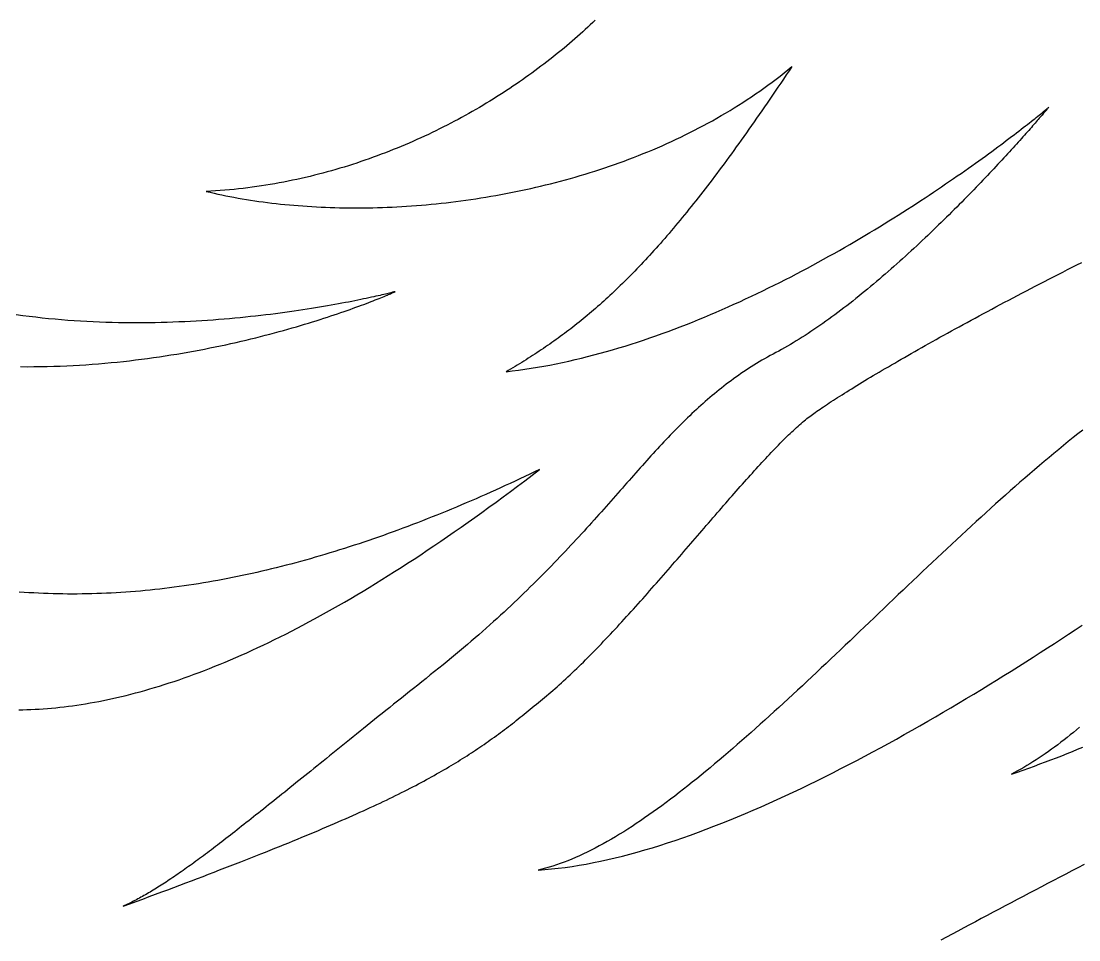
# Model space of a CAD drawing. Extents: x 5 to 105, y 2 to 136.
# Drawn here: x 33.04 to 43.23, y 70.35 to 79.2 of the extents above; entities that cross this region are included whole.
import ezdxf

# ---------------------------------------------------------------- set-up
doc = ezdxf.new("R2010")
doc.units = 0
doc.layers.get('0').update_dxf_attribs({"linetype": 'CONTINUOUS'})

msp = doc.modelspace()

# ---------------------------------------------------------------- linework, layer by layer
at = {"color": 7}
for points in [[(38.5716, 79.212, 0), (38.5482, 79.1895, 0), (38.5245, 79.167, 0), (38.5005, 79.1446, 0), (38.4762, 79.1221, 0), (38.4516, 79.0996, 0), (38.4267, 79.0772, 0), (38.4016, 79.0548, 0), (38.3762, 79.0324, 0), (38.3504, 79.01, 0), (38.3244, 78.9877, 0), (38.2981, 78.9654, 0), (38.2716, 78.9432, 0), (38.2447, 78.921, 0), (38.2176, 78.8988, 0), (38.1902, 78.8767, 0), (38.1625, 78.8547, 0), (38.1346, 78.8327, 0), (38.1064, 78.8108, 0), (38.0779, 78.7889, 0), (38.0492, 78.7671, 0), (38.0202, 78.7454, 0), (37.9909, 78.7238, 0), (37.9614, 78.7022, 0), (37.9316, 78.6808, 0), (37.9016, 78.6594, 0), (37.8713, 78.6381, 0), (37.8408, 78.6169, 0), (37.81, 78.5958, 0), (37.7789, 78.5749, 0), (37.7476, 78.554, 0), (37.7161, 78.5332, 0), (37.6843, 78.5125, 0), (37.6523, 78.492, 0), (37.62, 78.4716, 0), (37.5875, 78.4513, 0), (37.5548, 78.4311, 0), (37.5218, 78.4111, 0), (37.4886, 78.3912, 0), (37.4552, 78.3715, 0), (37.4215, 78.3519, 0), (37.3876, 78.3324, 0), (37.3535, 78.3131, 0), (37.3192, 78.294, 0), (37.2846, 78.275, 0), (37.2498, 78.2561, 0), (37.2148, 78.2375, 0), (37.1795, 78.219, 0), (37.1441, 78.2006, 0), (37.1084, 78.1825, 0), (37.0726, 78.1645, 0), (37.0365, 78.1467, 0), (37.0002, 78.1291, 0), (36.9637, 78.1117, 0), (36.927, 78.0945, 0), (36.8901, 78.0775, 0), (36.853, 78.0607, 0), (36.8156, 78.0441, 0), (36.7781, 78.0277, 0), (36.7404, 78.0116, 0), (36.7025, 77.9956, 0), (36.6644, 77.9799, 0), (36.6261, 77.9643, 0), (36.5877, 77.9491, 0), (36.549, 77.934, 0), (36.5101, 77.9192, 0), (36.4711, 77.9046, 0), (36.4319, 77.8903, 0), (36.3925, 77.8762, 0), (36.3529, 77.8624, 0), (36.3132, 77.8488, 0), (36.2732, 77.8354, 0), (36.2331, 77.8224, 0), (36.1928, 77.8096, 0), (36.1524, 77.797, 0), (36.1118, 77.7848, 0), (36.071, 77.7728, 0), (36.03, 77.7611, 0), (35.9889, 77.7497, 0), (35.9476, 77.7385, 0), (35.9062, 77.7277, 0), (35.8646, 77.7172, 0), (35.8228, 77.7069, 0), (35.7809, 77.697, 0), (35.7389, 77.6873, 0), (35.6967, 77.678, 0), (35.6543, 77.669, 0), (35.6118, 77.6603, 0), (35.5691, 77.6519, 0), (35.5263, 77.6438, 0), (35.4834, 77.6361, 0), (35.4403, 77.6287, 0), (35.3971, 77.6216, 0), (35.3537, 77.6149, 0), (35.3102, 77.6085, 0), (35.2666, 77.6025, 0), (35.2228, 77.5968, 0), (35.1789, 77.5914, 0), (35.1349, 77.5865, 0), (35.0907, 77.5818, 0), (35.0465, 77.5776, 0), (35.0021, 77.5737, 0), (34.9576, 77.5702, 0), (34.9129, 77.567, 0), (34.8682, 77.5643, 0), (34.8233, 77.5619, 0)], [(34.8233, 77.5619, 0), (34.8604, 77.553, 0), (34.8978, 77.5444, 0), (34.9356, 77.536, 0), (34.9737, 77.5279, 0), (35.0121, 77.52, 0), (35.0509, 77.5124, 0), (35.0899, 77.505, 0), (35.1293, 77.4978, 0), (35.169, 77.4909, 0), (35.209, 77.4843, 0), (35.2492, 77.4779, 0), (35.2898, 77.4717, 0), (35.3306, 77.4659, 0), (35.3718, 77.4602, 0), (35.4131, 77.4549, 0), (35.4548, 77.4497, 0), (35.4967, 77.4449, 0), (35.5389, 77.4403, 0), (35.5813, 77.436, 0), (35.624, 77.4319, 0), (35.6669, 77.4281, 0), (35.7101, 77.4246, 0), (35.7534, 77.4213, 0), (35.797, 77.4183, 0), (35.8409, 77.4156, 0), (35.8849, 77.4131, 0), (35.9291, 77.4109, 0), (35.9736, 77.409, 0), (36.0182, 77.4074, 0), (36.063, 77.406, 0), (36.108, 77.4049, 0), (36.1532, 77.4041, 0), (36.1986, 77.4036, 0), (36.2441, 77.4033, 0), (36.2898, 77.4033, 0), (36.3357, 77.4037, 0), (36.3817, 77.4042, 0), (36.4278, 77.4051, 0), (36.4741, 77.4063, 0), (36.5206, 77.4077, 0), (36.5672, 77.4095, 0), (36.6138, 77.4115, 0), (36.6607, 77.4138, 0), (36.7076, 77.4164, 0), (36.7546, 77.4193, 0), (36.8018, 77.4225, 0), (36.849, 77.426, 0), (36.8963, 77.4298, 0), (36.9438, 77.4339, 0), (36.9913, 77.4382, 0), (37.0388, 77.4429, 0), (37.0865, 77.4479, 0), (37.1342, 77.4532, 0), (37.182, 77.4588, 0), (37.2298, 77.4647, 0), (37.2777, 77.4709, 0), (37.3256, 77.4774, 0), (37.3736, 77.4842, 0), (37.4216, 77.4913, 0), (37.4696, 77.4987, 0), (37.5177, 77.5065, 0), (37.5658, 77.5145, 0), (37.6139, 77.5229, 0), (37.6619, 77.5316, 0), (37.71, 77.5406, 0), (37.7581, 77.5499, 0), (37.8062, 77.5595, 0), (37.8543, 77.5695, 0), (37.9023, 77.5798, 0), (37.9503, 77.5904, 0), (37.9983, 77.6013, 0), (38.0462, 77.6125, 0), (38.0941, 77.6241, 0), (38.142, 77.636, 0), (38.1898, 77.6482, 0), (38.2376, 77.6608, 0), (38.2852, 77.6737, 0), (38.3328, 77.6869, 0), (38.3804, 77.7004, 0), (38.4278, 77.7143, 0), (38.4752, 77.7285, 0), (38.5225, 77.7431, 0), (38.5697, 77.758, 0), (38.6168, 77.7732, 0), (38.6637, 77.7888, 0), (38.7106, 77.8047, 0), (38.7573, 77.8209, 0), (38.804, 77.8375, 0), (38.8504, 77.8545, 0), (38.8968, 77.8718, 0), (38.943, 77.8894, 0), (38.9891, 77.9074, 0), (39.035, 77.9257, 0), (39.0808, 77.9444, 0), (39.1264, 77.9634, 0), (39.1718, 77.9828, 0), (39.2171, 78.0025, 0), (39.2622, 78.0226, 0), (39.3071, 78.0431, 0), (39.3518, 78.0639, 0), (39.3963, 78.085, 0), (39.4406, 78.1065, 0), (39.4847, 78.1284, 0), (39.5287, 78.1507, 0), (39.5723, 78.1733, 0), (39.6158, 78.1963, 0), (39.6591, 78.2196, 0), (39.7021, 78.2433, 0), (39.7448, 78.2674, 0), (39.7874, 78.2918, 0), (39.8297, 78.3166, 0), (39.8717, 78.3418, 0), (39.9134, 78.3674, 0), (39.955, 78.3933, 0), (39.9962, 78.4196, 0), (40.0372, 78.4463, 0), (40.0778, 78.4733, 0), (40.1182, 78.5008, 0), (40.1583, 78.5286, 0), (40.1981, 78.5568, 0), (40.2376, 78.5853, 0), (40.2768, 78.6143, 0), (40.3157, 78.6437, 0), (40.3543, 78.6734, 0), (40.3925, 78.7035, 0), (40.4304, 78.734, 0), (40.468, 78.7649, 0)], [(40.468, 78.7649, 0), (40.4409, 78.7243, 0), (40.4139, 78.6841, 0), (40.3872, 78.6442, 0), (40.3606, 78.6048, 0), (40.3341, 78.5657, 0), (40.3079, 78.527, 0), (40.2818, 78.4887, 0), (40.2558, 78.4507, 0), (40.23, 78.4131, 0), (40.2044, 78.3759, 0), (40.1789, 78.3391, 0), (40.1536, 78.3026, 0), (40.1285, 78.2665, 0), (40.1034, 78.2307, 0), (40.0786, 78.1953, 0), (40.0538, 78.1602, 0), (40.0293, 78.1254, 0), (40.0048, 78.0911, 0), (39.9805, 78.057, 0), (39.9563, 78.0233, 0), (39.9323, 77.99, 0), (39.9084, 77.9569, 0), (39.8846, 77.9242, 0), (39.861, 77.8919, 0), (39.8374, 77.8598, 0), (39.814, 77.8281, 0), (39.7908, 77.7967, 0), (39.7676, 77.7657, 0), (39.7446, 77.7349, 0), (39.7216, 77.7044, 0), (39.6988, 77.6743, 0), (39.6761, 77.6445, 0), (39.6535, 77.615, 0), (39.631, 77.5857, 0), (39.6086, 77.5568, 0), (39.5863, 77.5282, 0), (39.5642, 77.4999, 0), (39.5421, 77.4718, 0), (39.5201, 77.4441, 0), (39.4982, 77.4166, 0), (39.4764, 77.3894, 0), (39.4547, 77.3625, 0), (39.433, 77.3359, 0), (39.4115, 77.3096, 0), (39.39, 77.2835, 0), (39.3687, 77.2577, 0), (39.3474, 77.2322, 0), (39.3261, 77.2069, 0), (39.305, 77.1819, 0), (39.2839, 77.1572, 0), (39.2629, 77.1327, 0), (39.242, 77.1085, 0), (39.2211, 77.0845, 0), (39.2003, 77.0608, 0), (39.1796, 77.0373, 0), (39.1589, 77.0141, 0), (39.1382, 76.9911, 0), (39.1177, 76.9684, 0), (39.0972, 76.9458, 0), (39.0767, 76.9236, 0), (39.0563, 76.9015, 0), (39.0359, 76.8797, 0), (39.0156, 76.8581, 0), (38.9953, 76.8367, 0), (38.9751, 76.8156, 0), (38.9549, 76.7946, 0), (38.9347, 76.7739, 0), (38.9146, 76.7534, 0), (38.8945, 76.7331, 0), (38.8744, 76.713, 0), (38.8544, 76.6931, 0), (38.8344, 76.6734, 0), (38.8144, 76.654, 0), (38.7944, 76.6347, 0), (38.7745, 76.6156, 0), (38.7545, 76.5967, 0), (38.7346, 76.578, 0), (38.7147, 76.5594, 0), (38.6948, 76.5411, 0), (38.675, 76.5229, 0), (38.6551, 76.5049, 0), (38.6352, 76.4871, 0), (38.6154, 76.4695, 0), (38.5955, 76.452, 0), (38.5757, 76.4347, 0), (38.5558, 76.4176, 0), (38.5359, 76.4006, 0), (38.516, 76.3838, 0), (38.4962, 76.3671, 0), (38.4763, 76.3506, 0), (38.4563, 76.3343, 0), (38.4364, 76.3181, 0), (38.4165, 76.302, 0), (38.3965, 76.2861, 0), (38.3765, 76.2704, 0), (38.3565, 76.2547, 0), (38.3365, 76.2392, 0), (38.3164, 76.2239, 0), (38.2963, 76.2086, 0), (38.2762, 76.1935, 0), (38.256, 76.1785, 0), (38.2358, 76.1637, 0), (38.2155, 76.1489, 0), (38.1953, 76.1343, 0), (38.1749, 76.1198, 0), (38.1546, 76.1054, 0), (38.1341, 76.0911, 0), (38.1137, 76.077, 0), (38.0931, 76.0629, 0), (38.0726, 76.0489, 0), (38.0519, 76.035, 0), (38.0312, 76.0212, 0), (38.0105, 76.0076, 0), (37.9897, 75.994, 0), (37.9688, 75.9805, 0), (37.9479, 75.967, 0), (37.9268, 75.9537, 0), (37.9058, 75.9404, 0), (37.8846, 75.9272, 0), (37.8634, 75.9141, 0), (37.8421, 75.9011, 0), (37.8207, 75.8881, 0), (37.7992, 75.8752, 0), (37.7777, 75.8624, 0), (37.756, 75.8496, 0), (37.7343, 75.8369, 0), (37.7125, 75.8242, 0)], [(37.7125, 75.8242, 0), (37.773, 75.8314, 0), (37.8335, 75.8393, 0), (37.8941, 75.8479, 0), (37.9546, 75.8572, 0), (38.0152, 75.8672, 0), (38.0758, 75.8778, 0), (38.1364, 75.8891, 0), (38.1969, 75.9011, 0), (38.2575, 75.9137, 0), (38.318, 75.9269, 0), (38.3785, 75.9407, 0), (38.4389, 75.9552, 0), (38.4992, 75.9702, 0), (38.5595, 75.9857, 0), (38.6198, 76.0019, 0), (38.6799, 76.0186, 0), (38.74, 76.0358, 0), (38.7999, 76.0536, 0), (38.8598, 76.0718, 0), (38.9196, 76.0906, 0), (38.9792, 76.1098, 0), (39.0387, 76.1296, 0), (39.098, 76.1497, 0), (39.1572, 76.1704, 0), (39.2163, 76.1914, 0), (39.2752, 76.2129, 0), (39.3339, 76.2348, 0), (39.3925, 76.2571, 0), (39.4508, 76.2798, 0), (39.509, 76.3029, 0), (39.567, 76.3263, 0), (39.6247, 76.3501, 0), (39.6822, 76.3742, 0), (39.7395, 76.3986, 0), (39.7966, 76.4234, 0), (39.8534, 76.4484, 0), (39.91, 76.4738, 0), (39.9663, 76.4994, 0), (40.0224, 76.5253, 0), (40.0782, 76.5514, 0), (40.1336, 76.5778, 0), (40.1888, 76.6044, 0), (40.2437, 76.6312, 0), (40.2983, 76.6582, 0), (40.3526, 76.6854, 0), (40.4065, 76.7127, 0), (40.4601, 76.7403, 0), (40.5134, 76.768, 0), (40.5663, 76.7958, 0), (40.6189, 76.8237, 0), (40.6711, 76.8518, 0), (40.7229, 76.88, 0), (40.7743, 76.9082, 0), (40.8254, 76.9365, 0), (40.876, 76.9649, 0), (40.9263, 76.9934, 0), (40.9761, 77.0219, 0), (41.0255, 77.0504, 0), (41.0745, 77.0789, 0), (41.123, 77.1074, 0), (41.1711, 77.136, 0), (41.2187, 77.1645, 0), (41.2659, 77.1929, 0), (41.3126, 77.2213, 0), (41.3588, 77.2497, 0), (41.4045, 77.278, 0), (41.4497, 77.3062, 0), (41.4944, 77.3343, 0), (41.5387, 77.3623, 0), (41.5823, 77.3901, 0), (41.6255, 77.4179, 0), (41.6681, 77.4455, 0), (41.7102, 77.4729, 0), (41.7517, 77.5002, 0), (41.7927, 77.5272, 0), (41.8331, 77.5541, 0), (41.8729, 77.5808, 0), (41.9121, 77.6072, 0), (41.9507, 77.6335, 0), (41.9888, 77.6594, 0), (42.0262, 77.6851, 0), (42.063, 77.7106, 0), (42.0992, 77.7357, 0), (42.1347, 77.7606, 0), (42.1696, 77.7852, 0), (42.2038, 77.8094, 0), (42.2374, 77.8333, 0), (42.2703, 77.8569, 0), (42.3026, 77.8801, 0), (42.3341, 77.9029, 0), (42.365, 77.9253, 0), (42.3951, 77.9474, 0), (42.4246, 77.969, 0), (42.4533, 77.9903, 0), (42.4813, 78.0111, 0), (42.5086, 78.0314, 0), (42.5351, 78.0513, 0), (42.5609, 78.0707, 0), (42.586, 78.0897, 0), (42.6102, 78.1081, 0), (42.6337, 78.126, 0), (42.6564, 78.1435, 0), (42.6783, 78.1604, 0), (42.6994, 78.1767, 0), (42.7197, 78.1925, 0), (42.7392, 78.2077, 0), (42.7579, 78.2224, 0), (42.7758, 78.2364, 0), (42.7928, 78.2499, 0), (42.8089, 78.2627, 0), (42.8242, 78.2749, 0), (42.8386, 78.2864, 0), (42.8522, 78.2973, 0), (42.8649, 78.3076, 0), (42.8767, 78.3171, 0), (42.8876, 78.326, 0), (42.8976, 78.3341, 0), (42.9066, 78.3415, 0), (42.9148, 78.3482, 0), (42.922, 78.3542, 0), (42.9283, 78.3594, 0), (42.9337, 78.3639, 0), (42.9381, 78.3675, 0), (42.9415, 78.3704, 0), (42.9439, 78.3724, 0), (42.9454, 78.3737, 0), (42.9459, 78.3741, 0)], [(42.9459, 78.3741, 0), (42.9456, 78.3738, 0), (42.9448, 78.3728, 0), (42.9435, 78.3712, 0), (42.9416, 78.369, 0), (42.9392, 78.3662, 0), (42.9363, 78.3627, 0), (42.9329, 78.3587, 0), (42.929, 78.354, 0), (42.9245, 78.3488, 0), (42.9196, 78.343, 0), (42.9142, 78.3366, 0), (42.9083, 78.3297, 0), (42.9019, 78.3223, 0), (42.895, 78.3142, 0), (42.8877, 78.3057, 0), (42.8799, 78.2966, 0), (42.8716, 78.2871, 0), (42.8629, 78.277, 0), (42.8537, 78.2664, 0), (42.8441, 78.2553, 0), (42.8341, 78.2438, 0), (42.8236, 78.2317, 0), (42.8127, 78.2192, 0), (42.8013, 78.2063, 0), (42.7895, 78.1929, 0), (42.7774, 78.179, 0), (42.7648, 78.1648, 0), (42.7518, 78.1501, 0), (42.7384, 78.135, 0), (42.7246, 78.1195, 0), (42.7104, 78.1035, 0), (42.6958, 78.0872, 0), (42.6809, 78.0706, 0), (42.6655, 78.0535, 0), (42.6499, 78.0361, 0), (42.6338, 78.0183, 0), (42.6174, 78.0002, 0), (42.6006, 77.9818, 0), (42.5835, 77.963, 0), (42.5661, 77.9439, 0), (42.5483, 77.9245, 0), (42.5301, 77.9047, 0), (42.5117, 77.8847, 0), (42.4929, 77.8644, 0), (42.4738, 77.8438, 0), (42.4544, 77.823, 0), (42.4347, 77.8018, 0), (42.4146, 77.7805, 0), (42.3943, 77.7589, 0), (42.3737, 77.737, 0), (42.3528, 77.7149, 0), (42.3316, 77.6926, 0), (42.3102, 77.6701, 0), (42.2884, 77.6474, 0), (42.2664, 77.6245, 0), (42.2442, 77.6014, 0), (42.2217, 77.5781, 0), (42.1989, 77.5546, 0), (42.1759, 77.531, 0), (42.1526, 77.5073, 0), (42.1292, 77.4834, 0), (42.1054, 77.4593, 0), (42.0815, 77.4351, 0), (42.0573, 77.4109, 0), (42.0329, 77.3865, 0), (42.0084, 77.362, 0), (41.9836, 77.3374, 0), (41.9586, 77.3127, 0), (41.9334, 77.2879, 0), (41.908, 77.2631, 0), (41.8824, 77.2382, 0), (41.8567, 77.2133, 0), (41.8308, 77.1883, 0), (41.8047, 77.1633, 0), (41.7784, 77.1383, 0), (41.752, 77.1132, 0), (41.7254, 77.0881, 0), (41.6987, 77.0631, 0), (41.6719, 77.038, 0), (41.6449, 77.013, 0), (41.6177, 76.9879, 0), (41.5905, 76.9629, 0), (41.5631, 76.938, 0), (41.5356, 76.9131, 0), (41.508, 76.8883, 0), (41.4802, 76.8635, 0), (41.4524, 76.8388, 0), (41.4245, 76.8142, 0), (41.3965, 76.7897, 0), (41.3684, 76.7652, 0), (41.3402, 76.7409, 0), (41.3119, 76.7167, 0), (41.2836, 76.6927, 0), (41.2552, 76.6687, 0), (41.2267, 76.6449, 0), (41.1982, 76.6213, 0), (41.1696, 76.5978, 0), (41.141, 76.5745, 0), (41.1123, 76.5514, 0), (41.0836, 76.5284, 0), (41.0549, 76.5056, 0), (41.0262, 76.4831, 0), (40.9974, 76.4607, 0), (40.9686, 76.4386, 0), (40.9398, 76.4167, 0), (40.911, 76.395, 0), (40.8822, 76.3736, 0), (40.8534, 76.3524, 0), (40.8246, 76.3315, 0), (40.7958, 76.3109, 0), (40.767, 76.2905, 0), (40.7383, 76.2704, 0), (40.7096, 76.2506, 0), (40.6809, 76.2312, 0), (40.6523, 76.212, 0), (40.6237, 76.1931, 0), (40.5952, 76.1746, 0), (40.5667, 76.1564, 0), (40.5383, 76.1386, 0), (40.51, 76.1211, 0), (40.4817, 76.1039, 0), (40.4535, 76.0872, 0), (40.4254, 76.0708, 0), (40.3973, 76.0548, 0), (40.3694, 76.0392, 0), (40.3415, 76.024, 0), (40.3138, 76.0092, 0)], [(40.653, 75.4027, 0), (40.6662, 75.4123, 0), (40.6799, 75.4222, 0), (40.6942, 75.4324, 0), (40.7091, 75.4428, 0), (40.7245, 75.4536, 0), (40.7405, 75.4646, 0), (40.7571, 75.4759, 0), (40.7742, 75.4875, 0), (40.7919, 75.4993, 0), (40.8101, 75.5114, 0), (40.8288, 75.5238, 0), (40.8481, 75.5364, 0), (40.8679, 75.5492, 0), (40.8882, 75.5623, 0), (40.909, 75.5757, 0), (40.9304, 75.5893, 0), (40.9523, 75.6032, 0), (40.9746, 75.6173, 0), (40.9975, 75.6316, 0), (41.0209, 75.6462, 0), (41.0448, 75.661, 0), (41.0691, 75.676, 0), (41.094, 75.6912, 0), (41.1193, 75.7067, 0), (41.1451, 75.7224, 0), (41.1714, 75.7383, 0), (41.1981, 75.7544, 0), (41.2254, 75.7707, 0), (41.253, 75.7872, 0), (41.2812, 75.8039, 0), (41.3097, 75.8208, 0), (41.3387, 75.838, 0), (41.3682, 75.8553, 0), (41.3981, 75.8728, 0), (41.4284, 75.8905, 0), (41.4592, 75.9083, 0), (41.4904, 75.9264, 0), (41.522, 75.9446, 0), (41.554, 75.963, 0), (41.5864, 75.9816, 0), (41.6193, 76.0004, 0), (41.6525, 76.0193, 0), (41.6861, 76.0384, 0), (41.7202, 76.0576, 0), (41.7546, 76.077, 0), (41.7894, 76.0965, 0), (41.8246, 76.1162, 0), (41.8602, 76.1361, 0), (41.8961, 76.1561, 0), (41.9324, 76.1762, 0), (41.969, 76.1965, 0), (42.0061, 76.2169, 0), (42.0434, 76.2374, 0), (42.0812, 76.2581, 0), (42.1192, 76.2789, 0), (42.1577, 76.2998, 0), (42.1964, 76.3209, 0), (42.2355, 76.342, 0), (42.2749, 76.3633, 0), (42.3146, 76.3847, 0), (42.3547, 76.4062, 0), (42.3951, 76.4278, 0), (42.4357, 76.4495, 0), (42.4767, 76.4713, 0), (42.518, 76.4932, 0), (42.5596, 76.5151, 0), (42.6015, 76.5372, 0), (42.6436, 76.5594, 0), (42.6861, 76.5816, 0), (42.7288, 76.604, 0), (42.7718, 76.6264, 0), (42.8151, 76.6488, 0), (42.8587, 76.6714, 0), (42.9025, 76.694, 0), (42.9465, 76.7167, 0), (42.9909, 76.7395, 0), (43.0354, 76.7623, 0), (43.0802, 76.7851, 0), (43.1253, 76.808, 0), (43.1706, 76.831, 0), (43.2161, 76.854, 0), (43.2619, 76.8771, 0)], [(36.643, 76.5956, 0), (36.6424, 76.5955, 0), (36.6403, 76.5949, 0), (36.637, 76.594, 0), (36.6323, 76.5928, 0), (36.6263, 76.5913, 0), (36.6191, 76.5894, 0), (36.6105, 76.5872, 0), (36.6007, 76.5848, 0), (36.5897, 76.582, 0), (36.5774, 76.579, 0), (36.5639, 76.5757, 0), (36.5493, 76.5722, 0), (36.5334, 76.5684, 0), (36.5164, 76.5644, 0), (36.4982, 76.5602, 0), (36.4789, 76.5558, 0), (36.4584, 76.5512, 0), (36.4369, 76.5463, 0), (36.4142, 76.5413, 0), (36.3905, 76.5362, 0), (36.3657, 76.5308, 0), (36.3398, 76.5254, 0), (36.3129, 76.5198, 0), (36.285, 76.514, 0), (36.2561, 76.5082, 0), (36.2262, 76.5022, 0), (36.1953, 76.4962, 0), (36.1635, 76.49, 0), (36.1307, 76.4838, 0), (36.097, 76.4776, 0), (36.0623, 76.4712, 0), (36.0268, 76.4649, 0), (35.9904, 76.4585, 0), (35.9531, 76.4521, 0), (35.9149, 76.4456, 0), (35.8759, 76.4392, 0), (35.8361, 76.4328, 0), (35.7955, 76.4264, 0), (35.754, 76.42, 0), (35.7118, 76.4137, 0), (35.6688, 76.4074, 0), (35.625, 76.4012, 0), (35.5806, 76.3951, 0), (35.5353, 76.389, 0), (35.4894, 76.383, 0), (35.4428, 76.3772, 0), (35.3955, 76.3714, 0), (35.3476, 76.3658, 0), (35.2989, 76.3603, 0), (35.2497, 76.355, 0), (35.1998, 76.3498, 0), (35.1494, 76.3448, 0), (35.0983, 76.34, 0), (35.0466, 76.3353, 0), (34.9944, 76.3309, 0), (34.9417, 76.3267, 0), (34.8884, 76.3226, 0), (34.8346, 76.3189, 0), (34.7803, 76.3153, 0), (34.7255, 76.312, 0), (34.6703, 76.309, 0), (34.6145, 76.3062, 0), (34.5584, 76.3037, 0), (34.5018, 76.3016, 0), (34.4448, 76.2997, 0), (34.3874, 76.2981, 0), (34.3296, 76.2969, 0), (34.2715, 76.296, 0), (34.2129, 76.2954, 0), (34.1541, 76.2952, 0), (34.0949, 76.2953, 0), (34.0354, 76.2959, 0), (33.9757, 76.2968, 0), (33.9156, 76.2981, 0), (33.8553, 76.2999, 0), (33.7947, 76.302, 0), (33.7339, 76.3046, 0), (33.6729, 76.3076, 0), (33.6117, 76.3111, 0), (33.5502, 76.315, 0), (33.4886, 76.3194, 0), (33.4269, 76.3243, 0), (33.365, 76.3297, 0), (33.3029, 76.3355, 0), (33.2408, 76.3419, 0), (33.1785, 76.3488, 0), (33.1162, 76.3563, 0), (33.0537, 76.3643, 0), (32.9913, 76.3728, 0)], [(33.0326, 75.8731, 0), (33.097, 75.8728, 0), (33.1611, 75.8731, 0), (33.225, 75.8738, 0), (33.2885, 75.8751, 0), (33.3517, 75.8768, 0), (33.4146, 75.879, 0), (33.4772, 75.8816, 0), (33.5395, 75.8847, 0), (33.6014, 75.8882, 0), (33.6629, 75.8922, 0), (33.7241, 75.8966, 0), (33.7849, 75.9013, 0), (33.8453, 75.9065, 0), (33.9054, 75.912, 0), (33.965, 75.9179, 0), (34.0243, 75.9242, 0), (34.0831, 75.9308, 0), (34.1415, 75.9377, 0), (34.1995, 75.945, 0), (34.257, 75.9525, 0), (34.314, 75.9604, 0), (34.3707, 75.9686, 0), (34.4268, 75.977, 0), (34.4824, 75.9857, 0), (34.5376, 75.9947, 0), (34.5923, 76.0039, 0), (34.6464, 76.0133, 0), (34.7001, 76.023, 0), (34.7532, 76.0329, 0), (34.8058, 76.0429, 0), (34.8578, 76.0532, 0), (34.9093, 76.0637, 0), (34.9602, 76.0743, 0), (35.0106, 76.085, 0), (35.0603, 76.096, 0), (35.1095, 76.107, 0), (35.1581, 76.1182, 0), (35.2061, 76.1295, 0), (35.2534, 76.1408, 0), (35.3002, 76.1523, 0), (35.3463, 76.1639, 0), (35.3917, 76.1755, 0), (35.4365, 76.1871, 0), (35.4807, 76.1989, 0), (35.5241, 76.2106, 0), (35.5669, 76.2224, 0), (35.609, 76.2342, 0), (35.6504, 76.246, 0), (35.6911, 76.2577, 0), (35.7311, 76.2695, 0), (35.7703, 76.2812, 0), (35.8088, 76.2929, 0), (35.8466, 76.3045, 0), (35.8836, 76.316, 0), (35.9199, 76.3275, 0), (35.9554, 76.3389, 0), (35.9901, 76.3502, 0), (36.024, 76.3614, 0), (36.0571, 76.3724, 0), (36.0894, 76.3833, 0), (36.1209, 76.3941, 0), (36.1516, 76.4047, 0), (36.1814, 76.4152, 0), (36.2104, 76.4254, 0), (36.2385, 76.4355, 0), (36.2658, 76.4454, 0), (36.2922, 76.4551, 0), (36.3177, 76.4645, 0), (36.3424, 76.4737, 0), (36.3661, 76.4827, 0), (36.3889, 76.4914, 0), (36.4108, 76.4998, 0), (36.4318, 76.508, 0), (36.4519, 76.5159, 0), (36.471, 76.5234, 0), (36.4891, 76.5307, 0), (36.5063, 76.5376, 0), (36.5225, 76.5442, 0), (36.5378, 76.5505, 0), (36.552, 76.5564, 0), (36.5653, 76.5619, 0), (36.5775, 76.5671, 0), (36.5887, 76.5719, 0), (36.5989, 76.5762, 0), (36.6081, 76.5802, 0), (36.6162, 76.5837, 0), (36.6233, 76.5868, 0), (36.6293, 76.5895, 0), (36.6342, 76.5917, 0), (36.6381, 76.5934, 0), (36.6408, 76.5946, 0), (36.6425, 76.5954, 0), (36.643, 76.5956, 0)], [(40.3138, 76.0092, 0), (40.2863, 75.9946, 0), (40.259, 75.9798, 0), (40.2321, 75.9648, 0), (40.2054, 75.9496, 0), (40.179, 75.9343, 0), (40.1529, 75.9189, 0), (40.127, 75.9032, 0), (40.1014, 75.8874, 0), (40.0761, 75.8715, 0), (40.051, 75.8553, 0), (40.0261, 75.8391, 0), (40.0015, 75.8226, 0), (39.977, 75.806, 0), (39.9528, 75.7892, 0), (39.9289, 75.7723, 0), (39.9051, 75.7552, 0), (39.8815, 75.738, 0), (39.8581, 75.7206, 0), (39.8349, 75.703, 0), (39.8119, 75.6853, 0), (39.789, 75.6674, 0), (39.7663, 75.6494, 0), (39.7438, 75.6312, 0), (39.7214, 75.6128, 0), (39.6992, 75.5943, 0), (39.6771, 75.5757, 0), (39.6552, 75.5568, 0), (39.6333, 75.5378, 0), (39.6116, 75.5187, 0), (39.59, 75.4994, 0), (39.5685, 75.48, 0), (39.5472, 75.4604, 0), (39.5259, 75.4406, 0), (39.5047, 75.4207, 0), (39.4836, 75.4006, 0), (39.4625, 75.3804, 0), (39.4415, 75.36, 0), (39.4206, 75.3395, 0), (39.3998, 75.3188, 0), (39.379, 75.298, 0), (39.3582, 75.277, 0), (39.3375, 75.2559, 0), (39.3168, 75.2346, 0), (39.2961, 75.2131, 0), (39.2755, 75.1915, 0), (39.2548, 75.1698, 0), (39.2342, 75.1479, 0), (39.2136, 75.1259, 0), (39.1929, 75.1037, 0), (39.1722, 75.0813, 0), (39.1516, 75.0588, 0), (39.1308, 75.0362, 0), (39.1101, 75.0134, 0), (39.0893, 74.9904, 0), (39.0685, 74.9674, 0), (39.0476, 74.9441, 0), (39.0266, 74.9207, 0), (39.0056, 74.8972, 0), (38.9845, 74.8735, 0), (38.9633, 74.8497, 0), (38.9421, 74.8257, 0), (38.9207, 74.8016, 0), (38.8993, 74.7774, 0), (38.8777, 74.7529, 0), (38.8561, 74.7284, 0), (38.8343, 74.7037, 0), (38.8124, 74.6789, 0), (38.7903, 74.6539, 0), (38.7681, 74.6287, 0), (38.7458, 74.6035, 0), (38.7233, 74.578, 0), (38.7007, 74.5525, 0), (38.6779, 74.5268, 0), (38.6549, 74.5009, 0), (38.6318, 74.4749, 0), (38.6084, 74.4488, 0), (38.5849, 74.4225, 0), (38.5612, 74.3961, 0), (38.5373, 74.3696, 0), (38.5132, 74.3429, 0), (38.4888, 74.316, 0), (38.4642, 74.2891, 0), (38.4394, 74.2619, 0), (38.4144, 74.2347, 0), (38.3891, 74.2073, 0), (38.3636, 74.1798, 0), (38.3378, 74.1521, 0), (38.3118, 74.1243, 0), (38.2855, 74.0963, 0), (38.2589, 74.0682, 0), (38.2321, 74.04, 0), (38.2049, 74.0117, 0), (38.1775, 73.9832, 0), (38.1497, 73.9545, 0), (38.1217, 73.9258, 0), (38.0933, 73.8969, 0), (38.0647, 73.8678, 0), (38.0357, 73.8386, 0), (38.0063, 73.8093, 0), (37.9766, 73.7799, 0), (37.9466, 73.7503, 0), (37.9162, 73.7206, 0), (37.8855, 73.6907, 0), (37.8544, 73.6608, 0), (37.8229, 73.6306, 0), (37.7911, 73.6004, 0), (37.7589, 73.57, 0), (37.7263, 73.5395, 0), (37.6932, 73.5089, 0), (37.6598, 73.4781, 0), (37.626, 73.4472, 0), (37.5917, 73.4161, 0), (37.5571, 73.385, 0), (37.522, 73.3537, 0), (37.4864, 73.3222, 0), (37.4505, 73.2907, 0), (37.414, 73.259, 0), (37.3771, 73.2272, 0), (37.3398, 73.1952, 0), (37.302, 73.1632, 0), (37.2637, 73.1309, 0), (37.2249, 73.0986, 0), (37.1857, 73.0662, 0), (37.1459, 73.0336, 0), (37.1057, 73.0009, 0), (37.0649, 72.968, 0), (37.0237, 72.935, 0)], [(38.1238, 72.7191, 0), (38.144, 72.7362, 0), (38.1643, 72.7537, 0), (38.1847, 72.7715, 0), (38.2052, 72.7895, 0), (38.2258, 72.8079, 0), (38.2465, 72.8265, 0), (38.2673, 72.8455, 0), (38.2881, 72.8646, 0), (38.3091, 72.8841, 0), (38.3301, 72.9038, 0), (38.3512, 72.9238, 0), (38.3724, 72.944, 0), (38.3936, 72.9645, 0), (38.4149, 72.9852, 0), (38.4363, 73.0061, 0), (38.4578, 73.0273, 0), (38.4793, 73.0486, 0), (38.5009, 73.0702, 0), (38.5225, 73.092, 0), (38.5442, 73.114, 0), (38.5659, 73.1362, 0), (38.5877, 73.1586, 0), (38.6096, 73.1812, 0), (38.6315, 73.2039, 0), (38.6534, 73.2269, 0), (38.6754, 73.2499, 0), (38.6974, 73.2732, 0), (38.7194, 73.2966, 0), (38.7415, 73.3202, 0), (38.7636, 73.3439, 0), (38.7857, 73.3677, 0), (38.8079, 73.3917, 0), (38.8301, 73.4157, 0), (38.8523, 73.44, 0), (38.8745, 73.4643, 0), (38.8967, 73.4887, 0), (38.9189, 73.5133, 0), (38.9412, 73.5379, 0), (38.9635, 73.5626, 0), (38.9857, 73.5874, 0), (39.008, 73.6123, 0), (39.0303, 73.6373, 0), (39.0525, 73.6623, 0), (39.0748, 73.6874, 0), (39.097, 73.7125, 0), (39.1193, 73.7377, 0), (39.1415, 73.763, 0), (39.1637, 73.7882, 0), (39.1859, 73.8135, 0), (39.2081, 73.8389, 0), (39.2302, 73.8642, 0), (39.2523, 73.8896, 0), (39.2744, 73.9149, 0), (39.2965, 73.9403, 0), (39.3185, 73.9657, 0), (39.3405, 73.9911, 0), (39.3625, 74.0164, 0), (39.3844, 74.0417, 0), (39.4063, 74.067, 0), (39.4281, 74.0923, 0), (39.4499, 74.1175, 0), (39.4716, 74.1427, 0), (39.4933, 74.1678, 0), (39.5149, 74.1929, 0), (39.5364, 74.2179, 0), (39.5579, 74.2429, 0), (39.5794, 74.2677, 0), (39.6007, 74.2925, 0), (39.622, 74.3172, 0), (39.6432, 74.3419, 0), (39.6644, 74.3664, 0), (39.6855, 74.3908, 0), (39.7065, 74.4151, 0), (39.7274, 74.4393, 0), (39.7482, 74.4634, 0), (39.769, 74.4873, 0), (39.7896, 74.5111, 0), (39.8102, 74.5348, 0), (39.8307, 74.5583, 0), (39.851, 74.5817, 0), (39.8713, 74.6049, 0), (39.8915, 74.628, 0), (39.9115, 74.6508, 0), (39.9315, 74.6736, 0), (39.9514, 74.6961, 0), (39.9711, 74.7184, 0), (39.9907, 74.7406, 0), (40.0102, 74.7626, 0), (40.0296, 74.7843, 0), (40.0489, 74.8059, 0), (40.068, 74.8272, 0), (40.0871, 74.8483, 0), (40.1059, 74.8692, 0), (40.1247, 74.8899, 0), (40.1433, 74.9103, 0), (40.1618, 74.9305, 0), (40.1801, 74.9504, 0), (40.1983, 74.9701, 0), (40.2164, 74.9895, 0), (40.2343, 75.0086, 0), (40.2521, 75.0275, 0), (40.2697, 75.046, 0), (40.2871, 75.0643, 0), (40.3044, 75.0823, 0), (40.3216, 75.1001, 0), (40.3385, 75.1175, 0), (40.3554, 75.1346, 0), (40.372, 75.1514, 0), (40.3885, 75.1678, 0), (40.4048, 75.184, 0), (40.4209, 75.1998, 0), (40.4368, 75.2152, 0), (40.4526, 75.2303, 0), (40.4682, 75.2451, 0), (40.4836, 75.2595, 0), (40.4988, 75.2736, 0), (40.5138, 75.2873, 0), (40.5286, 75.3006, 0), (40.5433, 75.3135, 0), (40.5577, 75.3261, 0), (40.5719, 75.3382, 0), (40.586, 75.35, 0), (40.5998, 75.3614, 0), (40.6134, 75.3723, 0), (40.6268, 75.3828, 0), (40.64, 75.393, 0), (40.653, 75.4027, 0)], [(43.2721, 75.2626, 0), (43.2259, 75.2261, 0), (43.1796, 75.1892, 0), (43.1333, 75.1518, 0), (43.0869, 75.1141, 0), (43.0404, 75.076, 0), (42.9939, 75.0375, 0), (42.9474, 74.9987, 0), (42.9008, 74.9595, 0), (42.8541, 74.92, 0), (42.8074, 74.8801, 0), (42.7607, 74.84, 0), (42.7139, 74.7995, 0), (42.6671, 74.7587, 0), (42.6203, 74.7177, 0), (42.5735, 74.6764, 0), (42.5266, 74.6348, 0), (42.4797, 74.5929, 0), (42.4327, 74.5509, 0), (42.3858, 74.5086, 0), (42.3388, 74.466, 0), (42.2919, 74.4233, 0), (42.2449, 74.3804, 0), (42.1979, 74.3373, 0), (42.1509, 74.294, 0), (42.1039, 74.2506, 0), (42.0569, 74.207, 0), (42.0099, 74.1633, 0), (41.9629, 74.1194, 0), (41.916, 74.0755, 0), (41.869, 74.0314, 0), (41.822, 73.9872, 0), (41.7751, 73.9429, 0), (41.7282, 73.8986, 0), (41.6813, 73.8542, 0), (41.6344, 73.8098, 0), (41.5876, 73.7653, 0), (41.5408, 73.7208, 0), (41.494, 73.6763, 0), (41.4472, 73.6318, 0), (41.4005, 73.5872, 0), (41.3539, 73.5427, 0), (41.3072, 73.4982, 0), (41.2607, 73.4538, 0), (41.2141, 73.4094, 0), (41.1677, 73.3651, 0), (41.1212, 73.3208, 0), (41.0749, 73.2766, 0), (41.0286, 73.2325, 0), (40.9823, 73.1886, 0), (40.9361, 73.1447, 0), (40.89, 73.1009, 0), (40.844, 73.0573, 0), (40.798, 73.0139, 0), (40.7521, 72.9706, 0), (40.7063, 72.9275, 0), (40.6605, 72.8845, 0), (40.6149, 72.8418, 0), (40.5693, 72.7993, 0), (40.5238, 72.7569, 0), (40.4784, 72.7148, 0), (40.4331, 72.673, 0), (40.3879, 72.6314, 0), (40.3428, 72.59, 0), (40.2978, 72.5489, 0), (40.2529, 72.5081, 0), (40.2081, 72.4676, 0), (40.1634, 72.4274, 0), (40.1188, 72.3875, 0), (40.0744, 72.348, 0), (40.03, 72.3087, 0), (39.9858, 72.2699, 0), (39.9417, 72.2313, 0), (39.8977, 72.1932, 0), (39.8539, 72.1554, 0), (39.8102, 72.1181, 0), (39.7666, 72.0811, 0), (39.7231, 72.0446, 0), (39.6798, 72.0084, 0), (39.6367, 71.9727, 0), (39.5936, 71.9375, 0), (39.5508, 71.9027, 0), (39.508, 71.8684, 0), (39.4655, 71.8346, 0), (39.423, 71.8012, 0), (39.3808, 71.7684, 0), (39.3387, 71.7361, 0), (39.2967, 71.7043, 0), (39.2549, 71.673, 0), (39.2133, 71.6423, 0), (39.1719, 71.6122, 0), (39.1306, 71.5826, 0), (39.0895, 71.5536, 0), (39.0486, 71.5252, 0), (39.0079, 71.4974, 0), (38.9673, 71.4702, 0), (38.927, 71.4437, 0), (38.8868, 71.4177, 0), (38.8468, 71.3925, 0), (38.807, 71.3679, 0), (38.7674, 71.3439, 0), (38.728, 71.3206, 0), (38.6889, 71.2981, 0), (38.6499, 71.2762, 0), (38.6111, 71.255, 0), (38.5725, 71.2346, 0), (38.5342, 71.2149, 0), (38.496, 71.196, 0), (38.4581, 71.1778, 0), (38.4204, 71.1604, 0), (38.3829, 71.1437, 0), (38.3457, 71.1279, 0), (38.3087, 71.1128, 0), (38.2719, 71.0986, 0), (38.2353, 71.0852, 0), (38.199, 71.0726, 0), (38.1629, 71.0609, 0), (38.1271, 71.05, 0), (38.0915, 71.04, 0), (38.0561, 71.0309, 0), (38.021, 71.0227, 0)], [(33.0172, 72.5671, 0), (33.0556, 72.5678, 0), (33.0942, 72.5689, 0), (33.133, 72.5703, 0), (33.1721, 72.5722, 0), (33.2114, 72.5744, 0), (33.2509, 72.577, 0), (33.2907, 72.58, 0), (33.3307, 72.5834, 0), (33.371, 72.5872, 0), (33.4115, 72.5914, 0), (33.4523, 72.596, 0), (33.4933, 72.6011, 0), (33.5346, 72.6065, 0), (33.5762, 72.6124, 0), (33.618, 72.6187, 0), (33.66, 72.6254, 0), (33.7024, 72.6326, 0), (33.745, 72.6402, 0), (33.7878, 72.6483, 0), (33.831, 72.6568, 0), (33.8744, 72.6657, 0), (33.9181, 72.6751, 0), (33.9621, 72.685, 0), (34.0064, 72.6953, 0), (34.0509, 72.7061, 0), (34.0957, 72.7174, 0), (34.1409, 72.7292, 0), (34.1863, 72.7414, 0), (34.232, 72.7541, 0), (34.2781, 72.7673, 0), (34.3244, 72.781, 0), (34.371, 72.7952, 0), (34.418, 72.81, 0), (34.4652, 72.8252, 0), (34.5128, 72.8409, 0), (34.5606, 72.8571, 0), (34.6088, 72.8739, 0), (34.6574, 72.8912, 0), (34.7062, 72.909, 0), (34.7554, 72.9274, 0), (34.8048, 72.9463, 0), (34.8547, 72.9657, 0), (34.9048, 72.9857, 0), (34.9553, 73.0062, 0), (35.0061, 73.0273, 0), (35.0573, 73.0489, 0), (35.1088, 73.0711, 0), (35.1607, 73.0939, 0), (35.2129, 73.1172, 0), (35.2654, 73.1411, 0), (35.3183, 73.1656, 0), (35.3716, 73.1907, 0), (35.4252, 73.2164, 0), (35.4792, 73.2426, 0), (35.5336, 73.2695, 0), (35.5883, 73.2969, 0), (35.6434, 73.325, 0), (35.6988, 73.3537, 0), (35.7547, 73.3829, 0), (35.8109, 73.4128, 0), (35.8675, 73.4434, 0), (35.9244, 73.4745, 0), (35.9818, 73.5063, 0), (36.0395, 73.5387, 0), (36.0976, 73.5717, 0), (36.1562, 73.6054, 0), (36.2151, 73.6398, 0), (36.2744, 73.6748, 0), (36.3341, 73.7104, 0), (36.3942, 73.7467, 0), (36.4547, 73.7837, 0), (36.5157, 73.8213, 0), (36.577, 73.8597, 0), (36.6388, 73.8986, 0), (36.7009, 73.9383, 0), (36.7635, 73.9787, 0), (36.8265, 74.0197, 0), (36.8899, 74.0615, 0), (36.9538, 74.1039, 0), (37.0181, 74.147, 0), (37.0828, 74.1909, 0), (37.1479, 74.2355, 0), (37.2135, 74.2807, 0), (37.2795, 74.3267, 0), (37.346, 74.3734, 0), (37.4129, 74.4209, 0), (37.4803, 74.4691, 0), (37.548, 74.518, 0), (37.6163, 74.5676, 0), (37.685, 74.618, 0), (37.7542, 74.6692, 0), (37.8238, 74.7211, 0), (37.8939, 74.7737, 0), (37.9644, 74.8271, 0), (38.0354, 74.8813, 0)], [(38.0354, 74.8813, 0), (37.9883, 74.8587, 0), (37.9412, 74.8363, 0), (37.8941, 74.8141, 0), (37.847, 74.792, 0), (37.7999, 74.7701, 0), (37.7528, 74.7483, 0), (37.7057, 74.7267, 0), (37.6586, 74.7053, 0), (37.6115, 74.6841, 0), (37.5645, 74.6631, 0), (37.5174, 74.6422, 0), (37.4703, 74.6215, 0), (37.4233, 74.601, 0), (37.3762, 74.5807, 0), (37.3292, 74.5605, 0), (37.2821, 74.5406, 0), (37.2351, 74.5208, 0), (37.1881, 74.5012, 0), (37.141, 74.4818, 0), (37.094, 74.4626, 0), (37.047, 74.4436, 0), (37, 74.4248, 0), (36.953, 74.4062, 0), (36.906, 74.3878, 0), (36.859, 74.3696, 0), (36.812, 74.3516, 0), (36.765, 74.3338, 0), (36.718, 74.3162, 0), (36.671, 74.2988, 0), (36.6241, 74.2816, 0), (36.5771, 74.2646, 0), (36.5301, 74.2478, 0), (36.4832, 74.2313, 0), (36.4362, 74.2149, 0), (36.3892, 74.1988, 0), (36.3423, 74.1829, 0), (36.2953, 74.1672, 0), (36.2484, 74.1517, 0), (36.2015, 74.1364, 0), (36.1545, 74.1214, 0), (36.1076, 74.1066, 0), (36.0607, 74.092, 0), (36.0138, 74.0777, 0), (35.9669, 74.0635, 0), (35.9199, 74.0496, 0), (35.873, 74.036, 0), (35.8261, 74.0225, 0), (35.7792, 74.0093, 0), (35.7323, 73.9964, 0), (35.6855, 73.9837, 0), (35.6386, 73.9712, 0), (35.5917, 73.9589, 0), (35.5448, 73.9469, 0), (35.4979, 73.9352, 0), (35.4511, 73.9237, 0), (35.4042, 73.9124, 0), (35.3573, 73.9014, 0), (35.3105, 73.8907, 0), (35.2636, 73.8801, 0), (35.2168, 73.8699, 0), (35.1699, 73.8599, 0), (35.1231, 73.8501, 0), (35.0763, 73.8406, 0), (35.0294, 73.8314, 0), (34.9826, 73.8224, 0), (34.9358, 73.8137, 0), (34.889, 73.8053, 0), (34.8421, 73.7971, 0), (34.7953, 73.7892, 0), (34.7485, 73.7816, 0), (34.7017, 73.7742, 0), (34.6549, 73.7671, 0), (34.6081, 73.7603, 0), (34.5613, 73.7537, 0), (34.5145, 73.7474, 0), (34.4677, 73.7414, 0), (34.4209, 73.7357, 0), (34.3742, 73.7303, 0), (34.3274, 73.7251, 0), (34.2806, 73.7203, 0), (34.2338, 73.7157, 0), (34.1871, 73.7114, 0), (34.1403, 73.7074, 0), (34.0935, 73.7036, 0), (34.0468, 73.7002, 0), (34, 73.6971, 0), (33.9533, 73.6942, 0), (33.9065, 73.6917, 0), (33.8598, 73.6894, 0), (33.813, 73.6875, 0), (33.7663, 73.6858, 0), (33.7196, 73.6845, 0), (33.6728, 73.6834, 0), (33.6261, 73.6827, 0), (33.5794, 73.6823, 0), (33.5327, 73.6821, 0), (33.4859, 73.6823, 0), (33.4392, 73.6828, 0), (33.3925, 73.6836, 0), (33.3458, 73.6847, 0), (33.2991, 73.6862, 0), (33.2524, 73.6879, 0), (33.2057, 73.69, 0), (33.159, 73.6924, 0), (33.1123, 73.6951, 0), (33.0656, 73.6982, 0), (33.0189, 73.7015, 0)], [(38.021, 71.0227, 0), (38.0855, 71.0273, 0), (38.1506, 71.0331, 0), (38.2164, 71.0402, 0), (38.2829, 71.0485, 0), (38.3499, 71.0581, 0), (38.4176, 71.0688, 0), (38.4858, 71.0808, 0), (38.5546, 71.0939, 0), (38.624, 71.1081, 0), (38.6939, 71.1235, 0), (38.7642, 71.1399, 0), (38.8351, 71.1575, 0), (38.9065, 71.176, 0), (38.9783, 71.1957, 0), (39.0505, 71.2163, 0), (39.1231, 71.2379, 0), (39.1961, 71.2605, 0), (39.2695, 71.2841, 0), (39.3433, 71.3086, 0), (39.4174, 71.3339, 0), (39.4918, 71.3602, 0), (39.5665, 71.3873, 0), (39.6415, 71.4153, 0), (39.7168, 71.4441, 0), (39.7923, 71.4737, 0), (39.868, 71.5041, 0), (39.9439, 71.5353, 0), (40.02, 71.5672, 0), (40.0963, 71.5998, 0), (40.1727, 71.6331, 0), (40.2493, 71.667, 0), (40.326, 71.7017, 0), (40.4027, 71.7369, 0), (40.4795, 71.7728, 0), (40.5564, 71.8093, 0), (40.6333, 71.8463, 0), (40.7103, 71.8839, 0), (40.7872, 71.922, 0), (40.8641, 71.9606, 0), (40.9409, 71.9997, 0), (41.0177, 72.0393, 0), (41.0945, 72.0793, 0), (41.1711, 72.1198, 0), (41.2476, 72.1606, 0), (41.324, 72.2018, 0), (41.4002, 72.2434, 0), (41.4762, 72.2853, 0), (41.5521, 72.3276, 0), (41.6277, 72.3701, 0), (41.7031, 72.4129, 0), (41.7783, 72.456, 0), (41.8532, 72.4993, 0), (41.9278, 72.5428, 0), (42.0021, 72.5865, 0), (42.076, 72.6303, 0), (42.1496, 72.6743, 0), (42.2229, 72.7185, 0), (42.2958, 72.7627, 0), (42.3683, 72.8071, 0), (42.4403, 72.8515, 0), (42.5119, 72.8959, 0), (42.5831, 72.9404, 0), (42.6538, 72.9848, 0), (42.724, 73.0293, 0), (42.7937, 73.0737, 0), (42.8628, 73.118, 0), (42.9314, 73.1623, 0), (42.9994, 73.2064, 0), (43.0669, 73.2505, 0), (43.1337, 73.2943, 0), (43.1999, 73.338, 0), (43.2654, 73.3816, 0)], [(37.0237, 72.935, 0), (36.9823, 72.9022, 0), (36.9414, 72.8696, 0), (36.9009, 72.8373, 0), (36.8608, 72.8053, 0), (36.8211, 72.7736, 0), (36.7818, 72.7422, 0), (36.7429, 72.7111, 0), (36.7044, 72.6803, 0), (36.6662, 72.6498, 0), (36.6285, 72.6196, 0), (36.5911, 72.5897, 0), (36.5541, 72.56, 0), (36.5175, 72.5306, 0), (36.4813, 72.5015, 0), (36.4454, 72.4727, 0), (36.4099, 72.4442, 0), (36.3748, 72.416, 0), (36.34, 72.388, 0), (36.3056, 72.3603, 0), (36.2715, 72.3329, 0), (36.2378, 72.3057, 0), (36.2044, 72.2789, 0), (36.1714, 72.2523, 0), (36.1387, 72.2259, 0), (36.1064, 72.1998, 0), (36.0744, 72.174, 0), (36.0427, 72.1485, 0), (36.0114, 72.1232, 0), (35.9803, 72.0982, 0), (35.9496, 72.0734, 0), (35.9193, 72.0489, 0), (35.8892, 72.0247, 0), (35.8595, 72.0007, 0), (35.83, 71.977, 0), (35.8009, 71.9535, 0), (35.7721, 71.9302, 0), (35.7436, 71.9073, 0), (35.7153, 71.8845, 0), (35.6874, 71.862, 0), (35.6598, 71.8398, 0), (35.6324, 71.8178, 0), (35.6054, 71.796, 0), (35.5786, 71.7745, 0), (35.5521, 71.7532, 0), (35.5259, 71.7322, 0), (35.4999, 71.7113, 0), (35.4743, 71.6908, 0), (35.4489, 71.6704, 0), (35.4237, 71.6503, 0), (35.3988, 71.6304, 0), (35.3742, 71.6108, 0), (35.3498, 71.5914, 0), (35.3257, 71.5721, 0), (35.3018, 71.5532, 0), (35.2782, 71.5344, 0), (35.2548, 71.5159, 0), (35.2317, 71.4976, 0), (35.2088, 71.4795, 0), (35.1861, 71.4616, 0), (35.1637, 71.4439, 0), (35.1414, 71.4265, 0), (35.1194, 71.4092, 0), (35.0977, 71.3922, 0), (35.0761, 71.3754, 0), (35.0548, 71.3588, 0), (35.0336, 71.3424, 0), (35.0127, 71.3262, 0), (34.992, 71.3102, 0), (34.9715, 71.2944, 0), (34.9512, 71.2788, 0), (34.9311, 71.2634, 0), (34.9111, 71.2482, 0), (34.8914, 71.2332, 0), (34.8719, 71.2184, 0), (34.8525, 71.2038, 0), (34.8333, 71.1893, 0), (34.8143, 71.1751, 0), (34.7955, 71.1611, 0), (34.7768, 71.1472, 0), (34.7583, 71.1335, 0), (34.74, 71.12, 0), (34.7218, 71.1067, 0), (34.7038, 71.0936, 0), (34.6859, 71.0807, 0), (34.6682, 71.0679, 0), (34.6507, 71.0553, 0), (34.6333, 71.0429, 0), (34.616, 71.0306, 0), (34.5989, 71.0186, 0), (34.5819, 71.0067, 0), (34.5651, 70.9949, 0), (34.5483, 70.9834, 0), (34.5317, 70.972, 0), (34.5153, 70.9608, 0), (34.4989, 70.9497, 0), (34.4827, 70.9388, 0), (34.4666, 70.928, 0), (34.4506, 70.9175, 0), (34.4347, 70.907, 0), (34.4189, 70.8968, 0), (34.4032, 70.8867, 0), (34.3876, 70.8767, 0), (34.3722, 70.8669, 0), (34.3568, 70.8572, 0), (34.3415, 70.8477, 0), (34.3262, 70.8383, 0), (34.3111, 70.8291, 0), (34.2961, 70.82, 0), (34.2811, 70.8111, 0), (34.2662, 70.8023, 0), (34.2514, 70.7937, 0), (34.2366, 70.7852, 0), (34.2219, 70.7768, 0), (34.2073, 70.7685, 0), (34.1927, 70.7604, 0), (34.1782, 70.7525, 0), (34.1637, 70.7446, 0), (34.1493, 70.7369, 0), (34.135, 70.7293, 0), (34.1206, 70.7219, 0), (34.1064, 70.7145, 0), (34.0921, 70.7073, 0), (34.0779, 70.7002, 0), (34.0637, 70.6933, 0), (34.0496, 70.6864, 0), (34.0355, 70.6797, 0), (34.0214, 70.6731, 0)], [(34.0214, 70.6731, 0), (34.0853, 70.6967, 0), (34.1485, 70.7202, 0), (34.2108, 70.7433, 0), (34.2724, 70.7662, 0), (34.3331, 70.7889, 0), (34.3931, 70.8114, 0), (34.4523, 70.8336, 0), (34.5107, 70.8555, 0), (34.5684, 70.8773, 0), (34.6253, 70.8988, 0), (34.6815, 70.9201, 0), (34.7369, 70.9411, 0), (34.7916, 70.962, 0), (34.8456, 70.9826, 0), (34.8989, 71.003, 0), (34.9515, 71.0232, 0), (35.0033, 71.0433, 0), (35.0545, 71.0631, 0), (35.105, 71.0827, 0), (35.1548, 71.1021, 0), (35.204, 71.1213, 0), (35.2524, 71.1403, 0), (35.3002, 71.1592, 0), (35.3474, 71.1778, 0), (35.394, 71.1963, 0), (35.4399, 71.2146, 0), (35.4851, 71.2327, 0), (35.5298, 71.2507, 0), (35.5738, 71.2685, 0), (35.6173, 71.2861, 0), (35.6601, 71.3036, 0), (35.7024, 71.3209, 0), (35.744, 71.3381, 0), (35.7851, 71.3551, 0), (35.8257, 71.3719, 0), (35.8656, 71.3887, 0), (35.9051, 71.4052, 0), (35.9439, 71.4217, 0), (35.9823, 71.438, 0), (36.0201, 71.4541, 0), (36.0574, 71.4702, 0), (36.0942, 71.4861, 0), (36.1304, 71.5019, 0), (36.1662, 71.5176, 0), (36.2015, 71.5331, 0), (36.2363, 71.5486, 0), (36.2706, 71.5639, 0), (36.3044, 71.5791, 0), (36.3378, 71.5943, 0), (36.3707, 71.6093, 0), (36.4032, 71.6242, 0), (36.4352, 71.6391, 0), (36.4668, 71.6538, 0), (36.498, 71.6685, 0), (36.5287, 71.6831, 0), (36.5591, 71.6976, 0), (36.589, 71.712, 0), (36.6186, 71.7263, 0), (36.6477, 71.7406, 0), (36.6765, 71.7548, 0), (36.7049, 71.7689, 0), (36.7329, 71.783, 0), (36.7606, 71.797, 0), (36.7879, 71.811, 0), (36.8149, 71.8249, 0), (36.8416, 71.8388, 0), (36.8679, 71.8526, 0), (36.8939, 71.8664, 0), (36.9195, 71.8801, 0), (36.9449, 71.8938, 0), (36.97, 71.9075, 0), (36.9948, 71.9211, 0), (37.0192, 71.9347, 0), (37.0435, 71.9483, 0), (37.0674, 71.9619, 0), (37.0911, 71.9755, 0), (37.1145, 71.989, 0), (37.1377, 72.0025, 0), (37.1606, 72.016, 0), (37.1833, 72.0296, 0), (37.2058, 72.0431, 0), (37.2281, 72.0566, 0), (37.2501, 72.0701, 0), (37.2719, 72.0837, 0), (37.2936, 72.0972, 0), (37.3151, 72.1108, 0), (37.3363, 72.1243, 0), (37.3574, 72.1379, 0), (37.3784, 72.1516, 0), (37.3992, 72.1652, 0), (37.4198, 72.1789, 0), (37.4403, 72.1926, 0), (37.4606, 72.2064, 0), (37.4808, 72.2202, 0), (37.5009, 72.234, 0), (37.5209, 72.2479, 0), (37.5408, 72.2618, 0), (37.5605, 72.2758, 0), (37.5802, 72.2899, 0), (37.5998, 72.304, 0), (37.6193, 72.3181, 0), (37.6388, 72.3324, 0), (37.6582, 72.3467, 0), (37.6775, 72.3611, 0), (37.6968, 72.3755, 0), (37.716, 72.39, 0), (37.7352, 72.4047, 0), (37.7544, 72.4194, 0), (37.7735, 72.4341, 0), (37.7927, 72.449, 0), (37.8118, 72.464, 0), (37.831, 72.4791, 0), (37.8502, 72.4942, 0), (37.8693, 72.5095, 0), (37.8885, 72.5249, 0), (37.9078, 72.5404, 0), (37.9271, 72.556, 0), (37.9464, 72.5717, 0), (37.9658, 72.5876, 0), (37.9852, 72.6036, 0), (38.0047, 72.6197, 0), (38.0243, 72.6359, 0), (38.044, 72.6522, 0), (38.0638, 72.6687, 0), (38.0837, 72.6854, 0), (38.1037, 72.7022, 0), (38.1238, 72.7191, 0)], [(43.2422, 72.3997, 0), (43.2121, 72.3743, 0), (43.182, 72.3493, 0), (43.1519, 72.3247, 0), (43.1218, 72.3006, 0), (43.0917, 72.2768, 0), (43.0616, 72.2535, 0), (43.0316, 72.2306, 0), (43.0015, 72.2081, 0), (42.9715, 72.1862, 0), (42.9415, 72.1647, 0), (42.9116, 72.1436, 0), (42.8817, 72.1231, 0), (42.8518, 72.1031, 0), (42.822, 72.0837, 0), (42.7923, 72.0647, 0), (42.7626, 72.0463, 0), (42.733, 72.0285, 0), (42.7034, 72.0112, 0), (42.674, 71.9945, 0), (42.6446, 71.9784, 0), (42.6153, 71.9629, 0), (42.5861, 71.948, 0)], [(42.5861, 71.948, 0), (42.6417, 71.967, 0), (42.6969, 71.9862, 0), (42.7515, 72.0055, 0), (42.8057, 72.025, 0), (42.8595, 72.0447, 0), (42.9127, 72.0645, 0), (42.9655, 72.0844, 0), (43.0179, 72.1045, 0), (43.0698, 72.1248, 0), (43.1212, 72.1451, 0), (43.1722, 72.1657, 0), (43.2228, 72.1863, 0), (43.2729, 72.2071, 0)], [(43.2849, 71.0764, 0), (43.2262, 71.0456, 0), (43.1674, 71.0148, 0), (43.1087, 70.984, 0), (43.0499, 70.9532, 0), (42.9912, 70.9224, 0), (42.9324, 70.8916, 0), (42.8738, 70.8608, 0), (42.8152, 70.8301, 0), (42.7567, 70.7993, 0), (42.6983, 70.7686, 0), (42.6401, 70.7379, 0), (42.5819, 70.7073, 0), (42.524, 70.6767, 0), (42.4662, 70.6462, 0), (42.4087, 70.6158, 0), (42.3513, 70.5854, 0), (42.2942, 70.5552, 0), (42.2374, 70.525, 0), (42.1808, 70.4949, 0), (42.1245, 70.4649, 0), (42.0685, 70.4351, 0), (42.0129, 70.4053, 0), (41.9576, 70.3757, 0), (41.9027, 70.3462, 0)]]:
    msp.add_polyline3d(points, dxfattribs=at)

doc.saveas('drawing.dxf')
